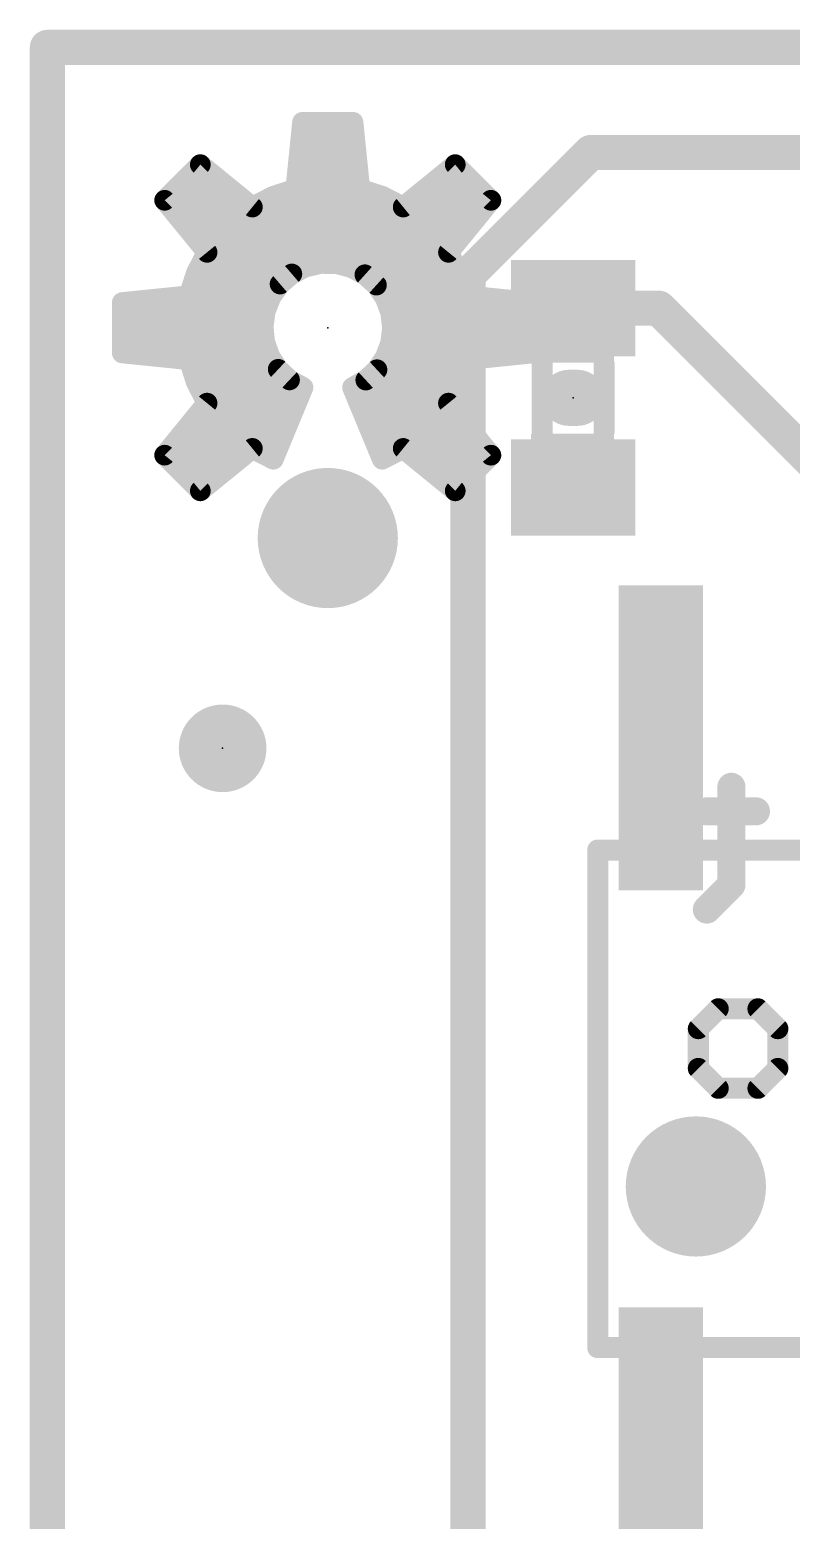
# Model space of a CAD drawing. Extents: x -90 to 26, y -1 to 33.
# Drawn here: x -0.13 to 5.39, y 19.81 to 30.61 of the extents above; entities that cross this region are included whole.
import ezdxf

# ---------------------------------------------------------------- set-up
doc = ezdxf.new("R2010")
doc.units = 0
for name, color, linetype in [('1', 12, 'CONTINUOUS'), ('16', 132, 'CONTINUOUS'), ('18', 110, 'CONTINUOUS'), ('20', 53, 'CONTINUOUS'), ('21', 41, 'CONTINUOUS'), ('22', 40, 'CONTINUOUS'), ('23', 53, 'CONTINUOUS'), ('24', 53, 'CONTINUOUS'), ('51', 53, 'CONTINUOUS')]:
    doc.layers.add(name, color=color, linetype=linetype)

# ---------------------------------------------------------------- blocks, each defined once
blk = doc.blocks.new('RECT')
blk.add_solid([(-0.5, -0.5), (0.5, -0.5), (-0.5, 0.5), (0.5, 0.5)])
blk = doc.blocks.new('PIE')
at = {"const_width": 0.5}
blk.add_lwpolyline([(0, -0.25, 1), (0, 0.25, 1), (0, -0.25)], format="xyb", dxfattribs=at)
blk = doc.blocks.new('ROUNDV')
at = {"const_width": 0.5}
blk.add_lwpolyline([(0, -0.25, 1), (0, 0.25, 1), (0, -0.25)], format="xyb", dxfattribs=at)

msp = doc.modelspace()

# ---------------------------------------------------------------- linework, layer by layer
at = {"layer": '1', "const_width": 0.254}
for points in [[(0, 30.48), (0, -1.27)], [(25.4, 30.48), (0, 30.48)], [(3.81, 28.59), (4.43, 28.59)], [(4.43, 28.59), (5.715, 27.305)]]:
    msp.add_lwpolyline(points, dxfattribs=at)
at = {"layer": '1', "const_width": 0.127}
for points in [[(0.0635, 30.48, 1), (-0.0635, 30.48)], [(0, 30.5435, 1), (0, 30.4165)], [(3.81, 28.6535, 1), (3.81, 28.5265)], [(4.4749, 28.6349, 1), (4.3851, 28.5451)], [(4.43, 28.5265, 1), (4.43, 28.6535)]]:
    msp.add_lwpolyline(points, format="xyb", dxfattribs=at)
at = {"layer": '16', "const_width": 0.254}
for points in [[(0, 30.48), (0, -1.27)], [(25.4, 30.48), (0, 30.48)], [(3.048, 28.829), (3.937, 29.718)], [(13.034, 29.718), (3.937, 29.718)], [(3.048, 12.573), (3.048, 28.829)]]:
    msp.add_lwpolyline(points, dxfattribs=at)
at = {"layer": '16', "const_width": 0.127}
for points in [[(0.0635, 30.48, 1), (-0.0635, 30.48)], [(0, 30.5435, 1), (0, 30.4165)], [(3.937, 29.7815, 1), (3.937, 29.6545)], [(3.9819, 29.6731, 1), (3.8921, 29.7629)], [(3.1115, 28.829, 1), (2.9845, 28.829)], [(3.0031, 28.8739, 1), (3.0929, 28.7841)]]:
    msp.add_lwpolyline(points, format="xyb", dxfattribs=at)
at = {"layer": '20', "const_width": 0.2032}
for points in [[(0, -1.27), (0, 30.48)], [(0, 30.48), (25.4, 30.48)]]:
    msp.add_lwpolyline(points, dxfattribs=at)
at = {"layer": '20', "const_width": 0.1016}
for points in [[(0.0508, 30.48, 1), (-0.0508, 30.48)], [(0, 30.5308, 1), (0, 30.4292)]]:
    msp.add_lwpolyline(points, format="xyb", dxfattribs=at)
at = {"layer": '21'}
for points, const_width in [([(3.8405, 27.94), (3.7795, 27.94)], 0.4064), ([(3.988, 24.663), (3.988, 21.057)], 0.1524)]:
    msp.add_lwpolyline(points, dxfattribs=dict(at, const_width=const_width))
for points, const_width in [([(3.7795, 28.0416, 1), (3.7795, 27.8384)], 0.2032), ([(3.8405, 27.8384, 1), (3.8405, 28.0416)], 0.2032), ([(4.0261, 24.663, 1), (3.9499, 24.663)], 0.0762), ([(3.9499, 21.057, 1), (4.0261, 21.057)], 0.0762)]:
    msp.add_lwpolyline(points, format="xyb", dxfattribs=dict(at, const_width=const_width))
at = {"layer": '22'}
for points, const_width in [([(1.8, 29.4529), (1.8492, 29.9368)], 0.15), ([(1.8404, 29.85), (2.2236, 29.85)], 0.15), ([(1.8492, 29.9368), (2.2148, 29.9368)], 0.15), ([(2.2148, 29.9368), (2.264, 29.4529)], 0.15), ([(0.85, 29.3715), (1.1085, 29.63)], 0.15), ([(1.1085, 29.63), (1.4855, 29.3226)], 0.15), ([(1.8251, 29.7), (2.2389, 29.7)], 0.15), ([(2.5785, 29.3226), (2.9555, 29.63)], 0.15), ([(2.9555, 29.63), (3.214, 29.3715)], 0.15), ([(1.0285, 29.55), (1.2066, 29.55)], 0.15), ([(1.8099, 29.55), (2.2541, 29.55)], 0.15), ([(2.8574, 29.55), (3.0355, 29.55)], 0.15), ([(1.6373, 29.4008), (1.8, 29.4529)], 0.15), ([(2.264, 29.4529), (2.4267, 29.4008)], 0.15), ([(1.1574, 28.9945), (0.85, 29.3715)], 0.15), ([(0.8785, 29.4), (1.3906, 29.4)], 0.15), ([(1.4855, 29.3226), (1.6373, 29.4008)], 0.15), ([(1.6358, 29.4), (2.4282, 29.4)], 0.15), ([(2.4267, 29.4008), (2.5785, 29.3226)], 0.15), ([(2.6734, 29.4), (3.1855, 29.4)], 0.15), ([(3.214, 29.3715), (2.9066, 28.9945)], 0.15), ([(0.9491, 29.25), (3.1149, 29.25)], 0.15), ([(1.0714, 29.1), (2.9926, 29.1)], 0.15), ([(1.0792, 28.8427), (1.1574, 28.9945)], 0.15), ([(2.9066, 28.9945), (2.9848, 28.8427)], 0.15), ([(1.1345, 28.95), (2.9295, 28.95)], 0.15), ([(1.8718, 28.8884), (1.7717, 28.8376)], 0.15), ([(1.981, 28.9138), (1.8718, 28.8884)], 0.15), ([(2.0932, 28.9126), (1.981, 28.9138)], 0.15), ([(2.2019, 28.8848), (2.0932, 28.9126)], 0.15), ([(2.3009, 28.8319), (2.2019, 28.8848)], 0.15), ([(1.0271, 28.68), (1.0792, 28.8427)], 0.15), ([(1.0655, 28.8), (1.7278, 28.8)], 0.15), ([(1.6865, 28.7646), (1.6212, 28.6734)], 0.15), ([(1.7717, 28.8376), (1.6865, 28.7646)], 0.15), ([(2.3844, 28.757), (2.3009, 28.8319)], 0.15), ([(2.3365, 28.8), (2.9985, 28.8)], 0.15), ([(2.9848, 28.8427), (3.0369, 28.68)], 0.15), ([(0.5432, 28.6308), (1.0271, 28.68)], 0.15), ([(1.6212, 28.6734), (1.5793, 28.5693)], 0.15), ([(2.4478, 28.6644), (2.3844, 28.757)], 0.15), ([(2.4873, 28.5594), (2.4478, 28.6644)], 0.15), ([(3.0369, 28.68), (3.5208, 28.6308)], 0.15), ([(0.5432, 28.2652), (0.5432, 28.6308)], 0.15), ([(0.732, 28.65), (1.6118, 28.65)], 0.15), ([(1.5793, 28.5693), (1.5635, 28.4582)], 0.15), ([(2.4532, 28.65), (3.332, 28.65)], 0.15), ([(2.5008, 28.448), (2.4873, 28.5594)], 0.15), ([(3.5208, 28.6308), (3.5208, 28.2652)], 0.15), ([(0.5432, 28.5), (1.5694, 28.5)], 0.15), ([(1.5635, 28.4582), (1.5745, 28.3465)], 0.15), ([(2.4879, 28.3386), (2.5008, 28.448)], 0.15), ([(2.4945, 28.5), (3.5208, 28.5)], 0.15), ([(0.5432, 28.35), (1.5741, 28.35)], 0.15), ([(1.5745, 28.3465), (1.6117, 28.2407)], 0.15), ([(2.4497, 28.2352), (2.4879, 28.3386)], 0.15), ([(2.4892, 28.35), (3.5208, 28.35)], 0.15), ([(1.0271, 28.216), (0.5432, 28.2652)], 0.15), ([(1.6117, 28.2407), (1.673, 28.1467)], 0.15), ([(2.3885, 28.1435), (2.4497, 28.2352)], 0.15), ([(3.5208, 28.2652), (3.0369, 28.216)], 0.15), ([(1.0792, 28.0533), (1.0271, 28.216)], 0.15), ([(1.0322, 28.2), (1.6382, 28.2)], 0.15), ([(1.673, 28.1467), (1.7548, 28.07)], 0.15), ([(2.3076, 28.0687), (2.3885, 28.1435)], 0.15), ([(2.4262, 28.2), (3.0318, 28.2)], 0.15), ([(3.0369, 28.216), (2.9848, 28.0533)], 0.15), ([(1.1574, 27.9015), (1.0792, 28.0533)], 0.15), ([(1.0809, 28.05), (1.7903, 28.05)], 0.15), ([(1.8526, 28.0149), (1.6373, 27.4952)], 0.15), ([(1.7548, 28.07), (1.8526, 28.0149)], 0.15), ([(2.2114, 28.0149), (2.3076, 28.0687)], 0.15), ([(2.4267, 27.4952), (2.2114, 28.0149)], 0.15), ([(2.2741, 28.05), (2.9831, 28.05)], 0.15), ([(2.9848, 28.0533), (2.9066, 27.9015)], 0.15), ([(0.85, 27.5245), (1.1574, 27.9015)], 0.15), ([(1.1562, 27.9), (1.805, 27.9)], 0.15), ([(2.259, 27.9), (2.9078, 27.9)], 0.15), ([(2.9066, 27.9015), (3.214, 27.5245)], 0.15), ([(1.0339, 27.75), (1.7429, 27.75)], 0.15), ([(2.3211, 27.75), (3.0301, 27.75)], 0.15), ([(0.9116, 27.6), (1.6807, 27.6)], 0.15), ([(2.3833, 27.6), (3.1524, 27.6)], 0.15), ([(1.1085, 27.266), (0.85, 27.5245)], 0.15), ([(1.4855, 27.5734), (1.1085, 27.266)], 0.15), ([(1.6373, 27.4952), (1.4855, 27.5734)], 0.15), ([(2.5785, 27.5734), (2.4267, 27.4952)], 0.15), ([(2.9555, 27.266), (2.5785, 27.5734)], 0.15), ([(3.214, 27.5245), (2.9555, 27.266)], 0.15), ([(0.9245, 27.45), (1.3342, 27.45)], 0.15), ([(2.7298, 27.45), (3.1395, 27.45)], 0.15), ([(1.0745, 27.3), (1.1502, 27.3)], 0.15), ([(2.9138, 27.3), (2.9895, 27.3)], 0.15), ([(4.9565, 25.1214), (4.9565, 24.4095)], 0.2032), ([(5.1344, 24.9434), (4.7785, 24.9434)], 0.2032), ([(4.9565, 24.4095), (4.7785, 24.2316)], 0.2032), ([(4.7169, 23.3684), (4.8609, 23.5124)], 0.1524), ([(4.8609, 23.5124), (5.149, 23.5124)], 0.1524), ([(5.149, 23.5124), (5.2931, 23.3684)], 0.1524), ([(4.7169, 23.0803), (4.7169, 23.3684)], 0.1524), ([(5.2931, 23.3684), (5.2931, 23.0803)], 0.1524), ([(4.8609, 22.9362), (4.7169, 23.0803)], 0.1524), ([(5.2931, 23.0803), (5.149, 22.9362)], 0.1524), ([(5.149, 22.9362), (4.8609, 22.9362)], 0.1524)]:
    msp.add_lwpolyline(points, dxfattribs=dict(at, const_width=const_width))
for points, const_width in [([(1.8404, 29.8875, 1), (1.8404, 29.8125)], 0.075), ([(1.8492, 29.9743, 1), (1.8492, 29.8993)], 0.075), ([(1.8865, 29.933, 1), (1.8119, 29.9406)], 0.075), ([(2.2521, 29.9406, 1), (2.1775, 29.933)], 0.075), ([(2.2148, 29.8993, 1), (2.2148, 29.9743)], 0.075), ([(2.2236, 29.8125, 1), (2.2236, 29.8875)], 0.075), ([(1.1322, 29.6591, 1), (1.0848, 29.6009)], 0.075), ([(1.135, 29.6035, 1), (1.082, 29.6565)], 0.075), ([(1.8251, 29.7375, 1), (1.8251, 29.6625)], 0.075), ([(2.2389, 29.6625, 1), (2.2389, 29.7375)], 0.075), ([(2.982, 29.6565, 1), (2.929, 29.6035)], 0.075), ([(2.9792, 29.6009, 1), (2.9318, 29.6591)], 0.075), ([(1.0285, 29.5875, 1), (1.0285, 29.5125)], 0.075), ([(1.2066, 29.5125, 1), (1.2066, 29.5875)], 0.075), ([(1.8099, 29.5875, 1), (1.8099, 29.5125)], 0.075), ([(2.2541, 29.5125, 1), (2.2541, 29.5875)], 0.075), ([(2.8574, 29.5875, 1), (2.8574, 29.5125)], 0.075), ([(3.0355, 29.5125, 1), (3.0355, 29.5875)], 0.075), ([(1.7627, 29.4567, 1), (1.8373, 29.4491)], 0.075), ([(1.8114, 29.4172, 1), (1.7886, 29.4886)], 0.075), ([(2.2754, 29.4886, 1), (2.2526, 29.4172)], 0.075), ([(2.2267, 29.4491, 1), (2.3013, 29.4567)], 0.075), ([(0.8791, 29.3952, 1), (0.8209, 29.3478)], 0.075), ([(0.8235, 29.398, 1), (0.8765, 29.345)], 0.075), ([(0.8785, 29.4375, 1), (0.8785, 29.3625)], 0.075), ([(1.3906, 29.3625, 1), (1.3906, 29.4375)], 0.075), ([(1.4683, 29.3559, 1), (1.5027, 29.2893)], 0.075), ([(1.4618, 29.2935, 1), (1.5092, 29.3517)], 0.075), ([(1.6358, 29.4375, 1), (1.6358, 29.3625)], 0.075), ([(1.6259, 29.4365, 1), (1.6488, 29.3651)], 0.075), ([(1.6545, 29.3675, 1), (1.6202, 29.4342)], 0.075), ([(2.4438, 29.4342, 1), (2.4095, 29.3675)], 0.075), ([(2.4152, 29.3651, 1), (2.4381, 29.4365)], 0.075), ([(2.4282, 29.3625, 1), (2.4282, 29.4375)], 0.075), ([(2.5548, 29.3517, 1), (2.6022, 29.2935)], 0.075), ([(2.5613, 29.2893, 1), (2.5957, 29.3559)], 0.075), ([(2.6734, 29.4375, 1), (2.6734, 29.3625)], 0.075), ([(3.2431, 29.3478, 1), (3.1849, 29.3952)], 0.075), ([(3.1855, 29.3625, 1), (3.1855, 29.4375)], 0.075), ([(3.1875, 29.345, 1), (3.2405, 29.398)], 0.075), ([(0.9491, 29.2875, 1), (0.9491, 29.2125)], 0.075), ([(3.1149, 29.2125, 1), (3.1149, 29.2875)], 0.075), ([(1.0714, 29.1375, 1), (1.0714, 29.0625)], 0.075), ([(2.9926, 29.0625, 1), (2.9926, 29.1375)], 0.075), ([(1.1907, 28.9773, 1), (1.1241, 29.0117)], 0.075), ([(1.1283, 28.9708, 1), (1.1865, 29.0182)], 0.075), ([(2.9399, 29.0117, 1), (2.8733, 28.9773)], 0.075), ([(2.8775, 29.0182, 1), (2.9357, 28.9708)], 0.075), ([(1.1345, 28.9875, 1), (1.1345, 28.9125)], 0.075), ([(1.8632, 28.9249, 1), (1.8803, 28.8518)], 0.075), ([(1.8887, 28.8549, 1), (1.8548, 28.9218)], 0.075), ([(1.9814, 28.9513, 1), (1.9806, 28.8763)], 0.075), ([(1.9895, 28.8773, 1), (1.9725, 28.9504)], 0.075), ([(2.1025, 28.9489, 1), (2.0839, 28.8763)], 0.075), ([(2.0928, 28.8751, 1), (2.0936, 28.9501)], 0.075), ([(2.2196, 28.9178, 1), (2.1842, 28.8517)], 0.075), ([(2.1926, 28.8484, 1), (2.2112, 28.9211)], 0.075), ([(2.9295, 28.9125, 1), (2.9295, 28.9875)], 0.075), ([(1.0655, 28.8375, 1), (1.0655, 28.7625)], 0.075), ([(1.0458, 28.8598, 1), (1.1125, 28.8255)], 0.075), ([(1.1149, 28.8312, 1), (1.0435, 28.8541)], 0.075), ([(1.717, 28.7427, 1), (1.656, 28.7864)], 0.075), ([(1.7278, 28.7625, 1), (1.7278, 28.8375)], 0.075), ([(1.7547, 28.8711, 1), (1.7886, 28.8042)], 0.075), ([(1.7961, 28.8092, 1), (1.7473, 28.8661)], 0.075), ([(2.3259, 28.8598, 1), (2.2759, 28.804)], 0.075), ([(2.2832, 28.7988, 1), (2.3186, 28.865)], 0.075), ([(2.3365, 28.8375, 1), (2.3365, 28.7625)], 0.075), ([(3.0205, 28.8541, 1), (2.9491, 28.8312)], 0.075), ([(2.9515, 28.8255, 1), (3.0182, 28.8598)], 0.075), ([(2.9985, 28.7625, 1), (2.9985, 28.8375)], 0.075), ([(1.0309, 28.6427, 1), (1.0233, 28.7173)], 0.075), ([(1.5907, 28.6952, 1), (1.6516, 28.6515)], 0.075), ([(1.6559, 28.6594, 1), (1.5864, 28.6874)], 0.075), ([(1.6621, 28.793, 1), (1.7109, 28.7361)], 0.075), ([(2.4154, 28.7782, 1), (2.3535, 28.7358)], 0.075), ([(2.3594, 28.7291, 1), (2.4095, 28.7849)], 0.075), ([(2.4829, 28.6776, 1), (2.4127, 28.6512)], 0.075), ([(3.0407, 28.7173, 1), (3.0331, 28.6427)], 0.075), ([(0.5807, 28.6308, 1), (0.5057, 28.6308)], 0.075), ([(0.5394, 28.6681, 1), (0.547, 28.5935)], 0.075), ([(0.732, 28.6875, 1), (0.732, 28.6125)], 0.075), ([(0.9914, 28.6914, 1), (1.0628, 28.6686)], 0.075), ([(1.6165, 28.564, 1), (1.5422, 28.5746)], 0.075), ([(1.6118, 28.6125, 1), (1.6118, 28.6875)], 0.075), ([(2.4532, 28.6875, 1), (2.4532, 28.6125)], 0.075), ([(2.4169, 28.6432, 1), (2.4788, 28.6856)], 0.075), ([(2.5246, 28.5639, 1), (2.4501, 28.5549)], 0.075), ([(3.0012, 28.6686, 1), (3.0726, 28.6914)], 0.075), ([(3.332, 28.6125, 1), (3.332, 28.6875)], 0.075), ([(3.5583, 28.6308, 1), (3.4833, 28.6308)], 0.075), ([(3.517, 28.5935, 1), (3.5246, 28.6681)], 0.075), ([(0.5432, 28.5375, 1), (0.5432, 28.4625)], 0.075), ([(1.6008, 28.4618, 1), (1.5261, 28.4545)], 0.075), ([(1.5445, 28.5832, 1), (1.6141, 28.5553)], 0.075), ([(1.5694, 28.4625, 1), (1.5694, 28.5375)], 0.075), ([(2.4523, 28.5462, 1), (2.5224, 28.5726)], 0.075), ([(2.4945, 28.5375, 1), (2.4945, 28.4625)], 0.075), ([(2.538, 28.4436, 1), (2.4636, 28.4524)], 0.075), ([(3.5208, 28.4625, 1), (3.5208, 28.5375)], 0.075), ([(0.5432, 28.3875, 1), (0.5432, 28.3125)], 0.075), ([(1.5263, 28.4635, 1), (1.6006, 28.4529)], 0.075), ([(1.6098, 28.359, 1), (1.5391, 28.3341)], 0.075), ([(1.5741, 28.3125, 1), (1.5741, 28.3875)], 0.075), ([(2.4892, 28.3875, 1), (2.4892, 28.3125)], 0.075), ([(2.523, 28.3256, 1), (2.4527, 28.3515)], 0.075), ([(2.4636, 28.4435, 1), (2.538, 28.4525)], 0.075), ([(3.5208, 28.3125, 1), (3.5208, 28.3875)], 0.075), ([(0.547, 28.3025, 1), (0.5394, 28.2279)], 0.075), ([(0.5057, 28.2652, 1), (0.5807, 28.2652)], 0.075), ([(1.5371, 28.3428, 1), (1.6118, 28.3502)], 0.075), ([(1.6431, 28.2611, 1), (1.5802, 28.2202)], 0.075), ([(2.4809, 28.2143, 1), (2.4185, 28.256)], 0.075), ([(2.4506, 28.343, 1), (2.5251, 28.3342)], 0.075), ([(3.4833, 28.2652, 1), (3.5583, 28.2652)], 0.075), ([(3.5246, 28.2279, 1), (3.517, 28.3025)], 0.075), ([(1.0628, 28.2274, 1), (0.9914, 28.2046)], 0.075), ([(1.0322, 28.2375, 1), (1.0322, 28.1625)], 0.075), ([(1.0233, 28.1787, 1), (1.0309, 28.2533)], 0.075), ([(1.5763, 28.2282, 1), (1.647, 28.2531)], 0.075), ([(1.6986, 28.174, 1), (1.6473, 28.1193)], 0.075), ([(1.6382, 28.1625, 1), (1.6382, 28.2375)], 0.075), ([(1.6415, 28.1262, 1), (1.7044, 28.1672)], 0.075), ([(2.3573, 28.1644, 1), (2.4197, 28.1227)], 0.075), ([(2.4139, 28.116, 1), (2.363, 28.1711)], 0.075), ([(2.4262, 28.2375, 1), (2.4262, 28.1625)], 0.075), ([(2.4145, 28.2481, 1), (2.4849, 28.2222)], 0.075), ([(3.0331, 28.2533, 1), (3.0407, 28.1787)], 0.075), ([(3.0726, 28.2046, 1), (3.0012, 28.2274)], 0.075), ([(3.0318, 28.1625, 1), (3.0318, 28.2375)], 0.075), ([(1.1125, 28.0705, 1), (1.0458, 28.0362)], 0.075), ([(1.0809, 28.0875, 1), (1.0809, 28.0125)], 0.075), ([(1.0435, 28.0419, 1), (1.1149, 28.0648)], 0.075), ([(1.7732, 28.1026, 1), (1.7364, 28.0373)], 0.075), ([(1.7292, 28.0426, 1), (1.7805, 28.0973)], 0.075), ([(1.7903, 28.0125, 1), (1.7903, 28.0875)], 0.075), ([(1.8872, 28.0005, 1), (1.818, 28.0293)], 0.075), ([(1.8342, 27.9822, 1), (1.871, 28.0476)], 0.075), ([(2.246, 28.0293, 1), (2.1768, 28.0005)], 0.075), ([(2.1931, 28.0476, 1), (2.2297, 27.9822)], 0.075), ([(2.2741, 28.0875, 1), (2.2741, 28.0125)], 0.075), ([(2.2821, 28.0963, 1), (2.333, 28.0412)], 0.075), ([(2.3259, 28.036, 1), (2.2892, 28.1015)], 0.075), ([(2.9491, 28.0648, 1), (3.0205, 28.0419)], 0.075), ([(3.0182, 28.0362, 1), (2.9515, 28.0705)], 0.075), ([(2.9831, 28.0125, 1), (2.9831, 28.0875)], 0.075), ([(1.1562, 27.9375, 1), (1.1562, 27.8625)], 0.075), ([(1.1865, 27.8778, 1), (1.1283, 27.9252)], 0.075), ([(1.805, 27.8625, 1), (1.805, 27.9375)], 0.075), ([(2.259, 27.9375, 1), (2.259, 27.8625)], 0.075), ([(2.9357, 27.9252, 1), (2.8775, 27.8778)], 0.075), ([(2.9078, 27.8625, 1), (2.9078, 27.9375)], 0.075), ([(1.1241, 27.8843, 1), (1.1907, 27.9187)], 0.075), ([(2.8733, 27.9187, 1), (2.9399, 27.8843)], 0.075), ([(1.0339, 27.7875, 1), (1.0339, 27.7125)], 0.075), ([(1.7429, 27.7125, 1), (1.7429, 27.7875)], 0.075), ([(2.3211, 27.7875, 1), (2.3211, 27.7125)], 0.075), ([(3.0301, 27.7125, 1), (3.0301, 27.7875)], 0.075), ([(0.9116, 27.6375, 1), (0.9116, 27.5625)], 0.075), ([(1.6807, 27.5625, 1), (1.6807, 27.6375)], 0.075), ([(2.3833, 27.6375, 1), (2.3833, 27.5625)], 0.075), ([(3.1524, 27.5625, 1), (3.1524, 27.6375)], 0.075), ([(0.8765, 27.551, 1), (0.8235, 27.498)], 0.075), ([(0.8209, 27.5482, 1), (0.8791, 27.5008)], 0.075), ([(1.5027, 27.6067, 1), (1.4683, 27.5401)], 0.075), ([(1.5092, 27.5443, 1), (1.4618, 27.6025)], 0.075), ([(1.6027, 27.5096, 1), (1.6719, 27.4808)], 0.075), ([(1.6201, 27.4619, 1), (1.6545, 27.5285)], 0.075), ([(2.4095, 27.5285, 1), (2.4439, 27.4619)], 0.075), ([(2.3921, 27.4808, 1), (2.4613, 27.5096)], 0.075), ([(2.6022, 27.6025, 1), (2.5548, 27.5443)], 0.075), ([(2.5957, 27.5401, 1), (2.5613, 27.6067)], 0.075), ([(3.1849, 27.5008, 1), (3.2431, 27.5482)], 0.075), ([(3.2405, 27.498, 1), (3.1875, 27.551)], 0.075), ([(0.9245, 27.4875, 1), (0.9245, 27.4125)], 0.075), ([(1.3342, 27.4125, 1), (1.3342, 27.4875)], 0.075), ([(2.7298, 27.4875, 1), (2.7298, 27.4125)], 0.075), ([(3.1395, 27.4125, 1), (3.1395, 27.4875)], 0.075), ([(1.0745, 27.3375, 1), (1.0745, 27.2625)], 0.075), ([(1.0848, 27.2951, 1), (1.1322, 27.2369)], 0.075), ([(1.082, 27.2395, 1), (1.135, 27.2925)], 0.075), ([(1.1502, 27.2625, 1), (1.1502, 27.3375)], 0.075), ([(2.9138, 27.3375, 1), (2.9138, 27.2625)], 0.075), ([(2.929, 27.2925, 1), (2.982, 27.2395)], 0.075), ([(2.9318, 27.2369, 1), (2.9792, 27.2951)], 0.075), ([(2.9895, 27.2625, 1), (2.9895, 27.3375)], 0.075), ([(5.0073, 25.1214, 1), (4.9057, 25.1214)], 0.1016), ([(4.7785, 24.9942, 1), (4.7785, 24.8926)], 0.1016), ([(5.1344, 24.8926, 1), (5.1344, 24.9942)], 0.1016), ([(4.9057, 24.4095, 1), (5.0073, 24.4095)], 0.1016), ([(4.9924, 24.3736, 1), (4.9206, 24.4455)], 0.1016), ([(4.7426, 24.2675, 1), (4.8145, 24.1957)], 0.1016), ([(4.8609, 23.5505, 1), (4.8609, 23.4743)], 0.0762), ([(4.8879, 23.4855, 1), (4.834, 23.5394)], 0.0762), ([(5.176, 23.5394, 1), (5.1221, 23.4855)], 0.0762), ([(5.149, 23.4743, 1), (5.149, 23.5505)], 0.0762), ([(4.755, 23.3684, 1), (4.6788, 23.3684)], 0.0762), ([(5.3312, 23.3684, 1), (5.255, 23.3684)], 0.0762), ([(4.6899, 23.3953, 1), (4.7438, 23.3414)], 0.0762), ([(5.2662, 23.3414, 1), (5.32, 23.3953)], 0.0762), ([(4.7438, 23.1072, 1), (4.6899, 23.0533)], 0.0762), ([(4.6788, 23.0803, 1), (4.755, 23.0803)], 0.0762), ([(5.255, 23.0803, 1), (5.3312, 23.0803)], 0.0762), ([(5.32, 23.0533, 1), (5.2662, 23.1072)], 0.0762), ([(4.8609, 22.9743, 1), (4.8609, 22.8981)], 0.0762), ([(5.149, 22.8981, 1), (5.149, 22.9743)], 0.0762), ([(4.834, 22.9093, 1), (4.8879, 22.9631)], 0.0762), ([(5.1221, 22.9631, 1), (5.176, 22.9093)], 0.0762)]:
    msp.add_lwpolyline(points, format="xyb", dxfattribs=dict(at, const_width=const_width))
at = {"layer": '23'}
for p in [(3.81, 27.94), (1.27, 25.4)]:
    msp.add_point(p, dxfattribs=at)
at = {"layer": '24'}
msp.add_point((2.032, 28.448), dxfattribs=at)
at = {"layer": '51', "const_width": 0.1524}
for points in [[(3.586, 27.695), (3.586, 28.185)], [(4.034, 28.185), (4.034, 27.695)], [(8.712, 24.663), (3.988, 24.663)], [(3.988, 21.057), (8.712, 21.057)]]:
    msp.add_lwpolyline(points, dxfattribs=at)
at = {"layer": '51', "const_width": 0.0762}
for points in [[(3.6241, 28.185, 1), (3.5479, 28.185)], [(4.0721, 28.185, 1), (3.9959, 28.185)], [(3.5479, 27.695, 1), (3.6241, 27.695)], [(3.9959, 27.695, 1), (4.0721, 27.695)], [(3.988, 24.7011, 1), (3.988, 24.6249)], [(3.988, 21.0951, 1), (3.988, 21.0189)]]:
    msp.add_lwpolyline(points, format="xyb", dxfattribs=at)

# ---------------------------------------------------------------- block references
at = {"layer": '1'}
for p, xscale, yscale, rotation in [((3.81, 28.59), 0.7, 0.9, 270), ((3.81, 27.29), 0.7, 0.9, 270), ((4.445, 25.4762), 0.6096, 2.2098, 180), ((4.445, 20.2438), 0.6096, 2.2098, 180)]:
    msp.add_blockref('RECT', p, dxfattribs=dict(at, xscale=xscale, yscale=yscale, rotation=rotation))
at = {"layer": '1', "xscale": 0.635, "yscale": 0.635}
msp.add_blockref('PIE', (1.27, 25.4), dxfattribs=at)
at = {"layer": '18', "xscale": 1.016, "yscale": 1.016}
for p in [(2.032, 26.924), (2.032, 26.924), (4.699, 22.225), (4.699, 22.225)]:
    msp.add_blockref('ROUNDV', p, dxfattribs=at)
at = {"layer": '51'}
for p, xscale, yscale, rotation in [((3.8052, 28.344), 0.3, 0.5999, 270), ((3.8052, 27.5312), 0.3, 0.5999, 270), ((4.445, 25.2222), 0.3556, 1.016, 180), ((4.445, 20.4978), 0.3556, 1.016, 180)]:
    msp.add_blockref('RECT', p, dxfattribs=dict(at, xscale=xscale, yscale=yscale, rotation=rotation))

doc.saveas('drawing.dxf')
